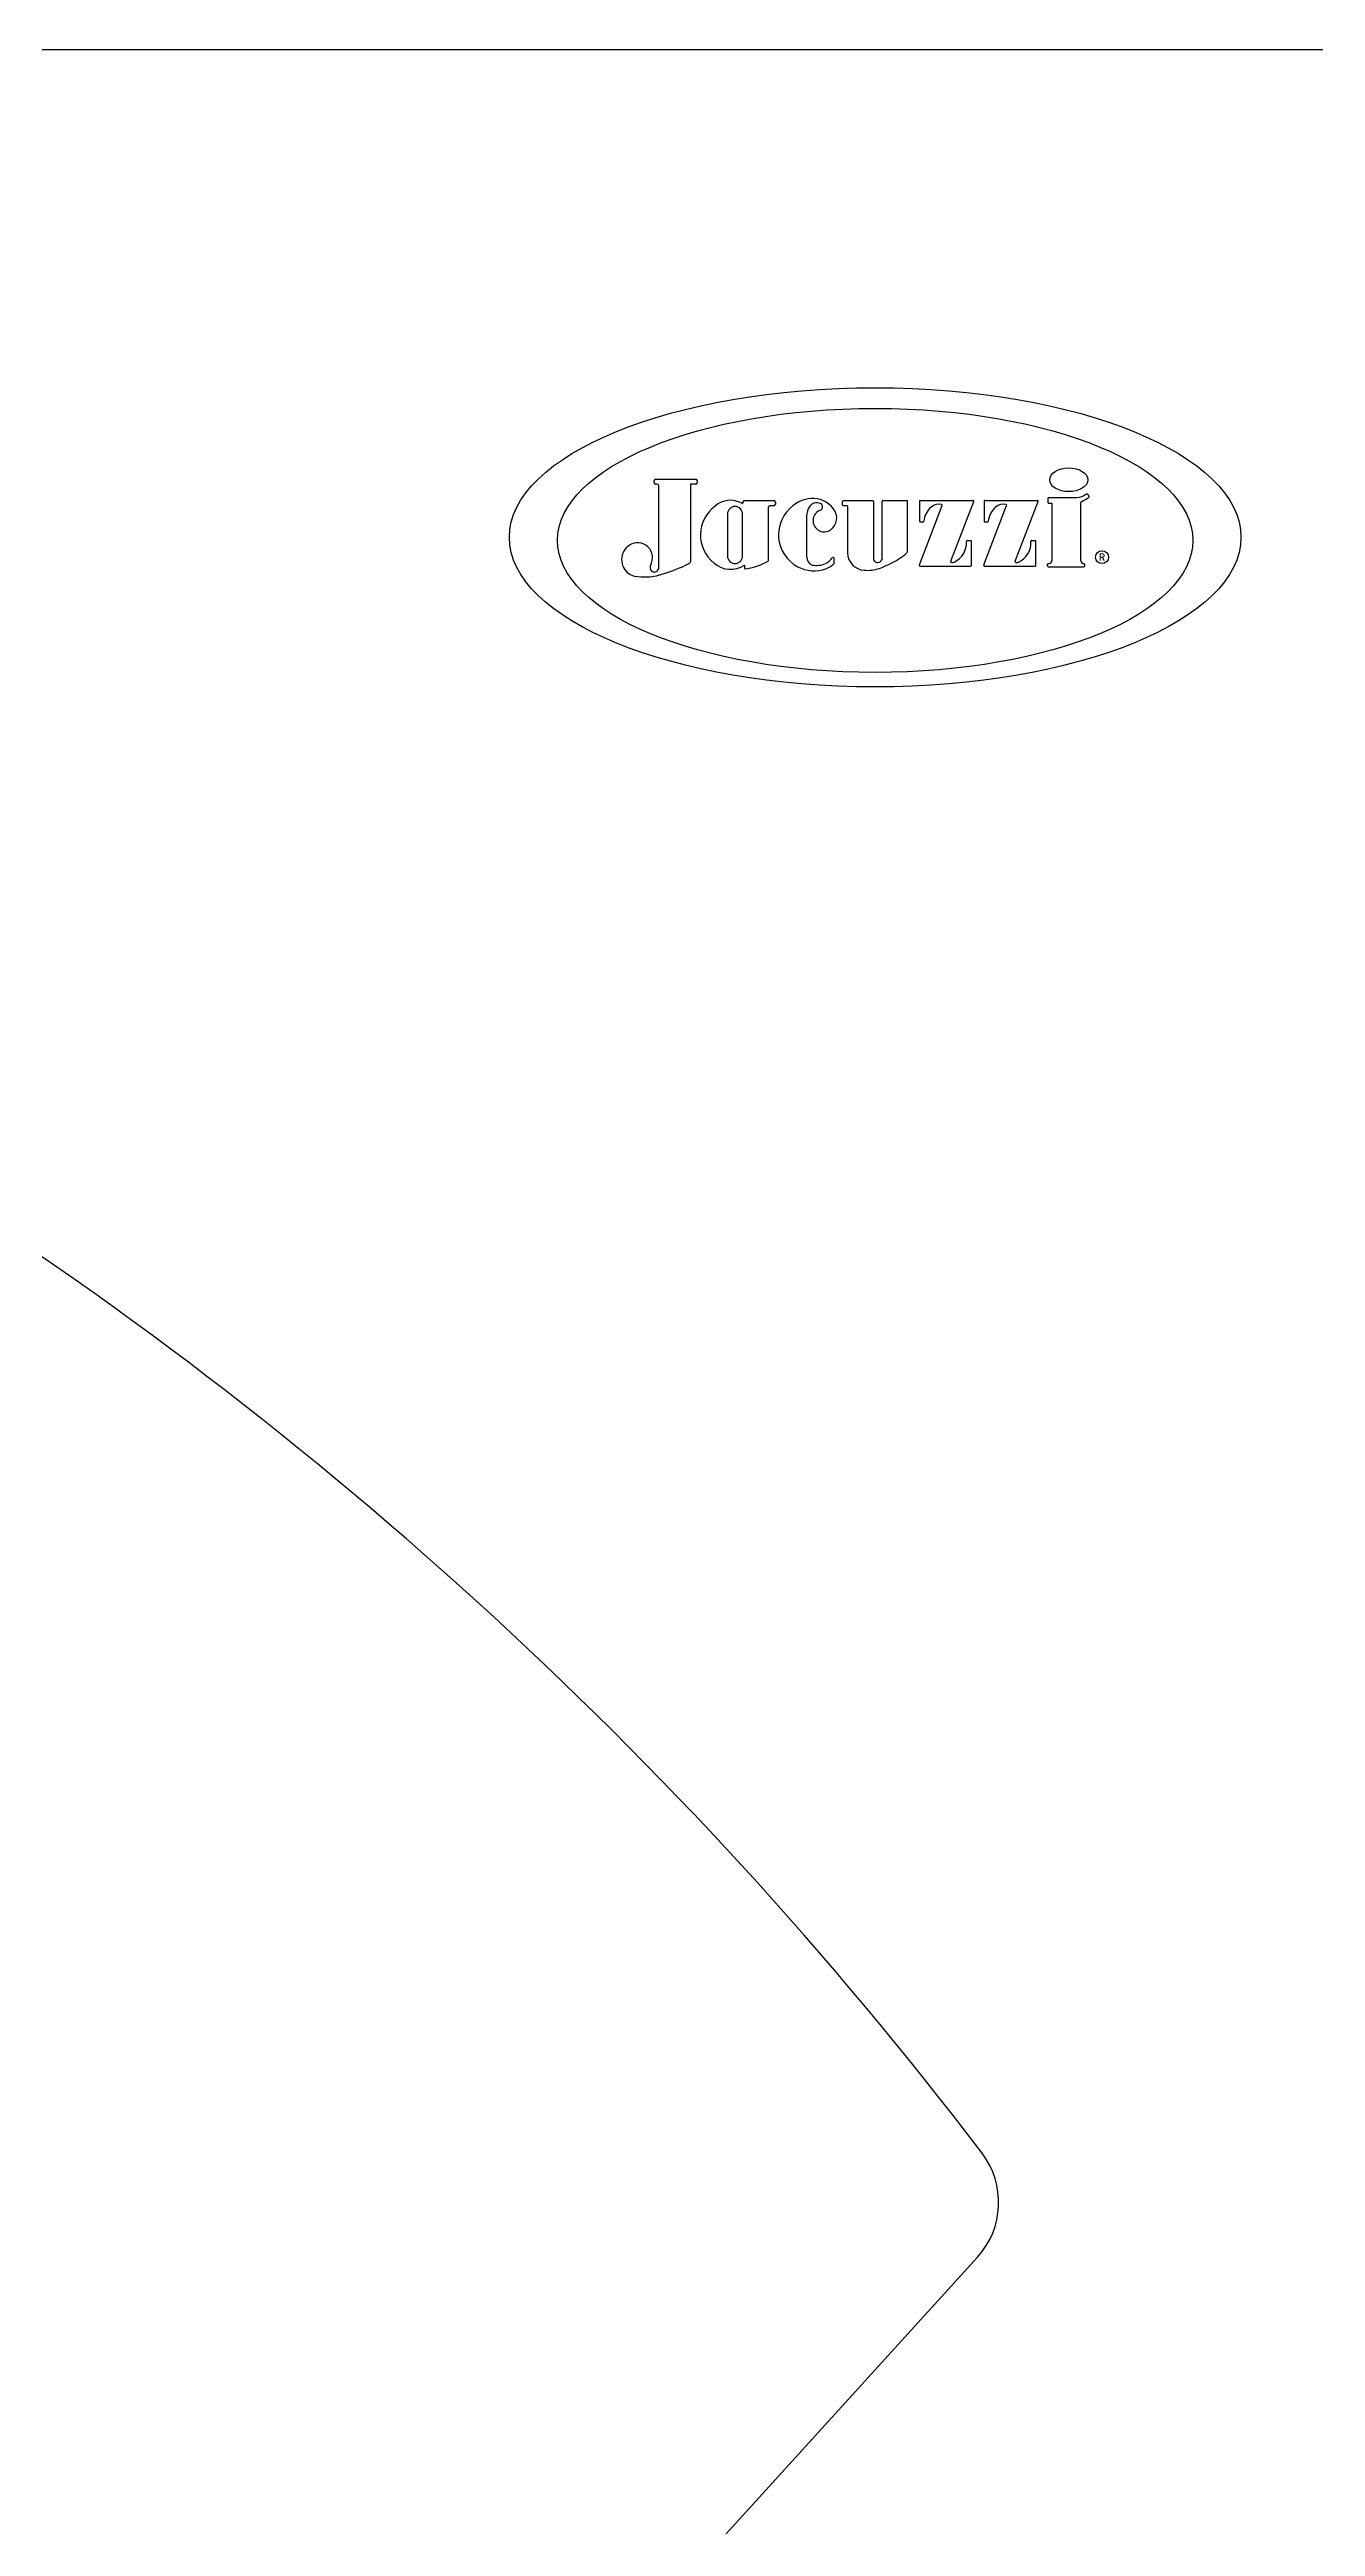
# Model space of a CAD drawing. Header units: millimetres. Extents: x -1272.73 to -1271.1, y 2202.79 to 2204.42.
# Drawn here: x -1271.4121 to -1271.2563, y 2204.1197 to 2204.4244 of the extents above; entities that cross this region are included whole.
import ezdxf
from ezdxf.enums import TextEntityAlignment as Align

# ---------------------------------------------------------------- set-up
doc = ezdxf.new("R2010")
doc.units = ezdxf.units.MM
doc.header["$LTSCALE"] = 10
doc.layers.add('jacuzzi', color=1, linetype='Continuous')
doc.styles.add('ROMANS', font='romans', dxfattribs={"height": 4})

msp = doc.modelspace()

# ---------------------------------------------------------------- linework, layer by layer
at = {"layer": 'jacuzzi'}
for p, q in [((-1271.337669937843, 2204.371149881914), (-1271.337669937843, 2204.371387857185)), ((-1271.337487239364, 2204.371570555663), (-1271.332554481709, 2204.371570555663)), ((-1271.332371783231, 2204.371387857185), (-1271.332371783231, 2204.371149881914)), ((-1271.337293407921, 2204.370967183435), (-1271.337487239364, 2204.370967183435)), ((-1271.337110709443, 2204.360609987371), (-1271.337110709443, 2204.370784484957)), ((-1271.332554481709, 2204.370967183435), (-1271.333189579792, 2204.370967183435)), ((-1271.333189579792, 2204.370967183435), (-1271.333189579792, 2204.361414501017)), ((-1271.326734687191, 2204.368689148805), (-1271.326734687191, 2204.36876253756)), ((-1271.326551988712, 2204.368945236039), (-1271.322929529052, 2204.368945236039)), ((-1271.323620606529, 2204.368135023279), (-1271.323620606529, 2204.361512734286)), ((-1271.322929529052, 2204.368317721758), (-1271.32343790805, 2204.368317721758)), ((-1271.322746830574, 2204.36876253756), (-1271.322746830574, 2204.368500420236)), ((-1271.314469293814, 2204.368432241692), (-1271.314469293814, 2204.368853886799)), ((-1271.314377944575, 2204.368945236039), (-1271.310760320089, 2204.368945236039)), ((-1271.314377944575, 2204.368340892453), (-1271.313957093039, 2204.368340892453)), ((-1271.3138657438, 2204.368249543213), (-1271.3138657438, 2204.362533393761)), ((-1271.309519062929, 2204.368945236039), (-1271.306565473234, 2204.368945236039)), ((-1271.305024233956, 2204.361047587966), (-1271.30221880442, 2204.368329218686)), ((-1271.304999325808, 2204.368885742488), (-1271.304999325808, 2204.366416924538)), ((-1271.304907976569, 2204.368977091726), (-1271.298408590403, 2204.368977091726)), ((-1271.301159556756, 2204.361491383538), (-1271.298323348842, 2204.368852901053)), ((-1271.297090510282, 2204.361047587966), (-1271.294285080745, 2204.368329218686)), ((-1271.297065602134, 2204.368885742488), (-1271.297065602134, 2204.366416924538)), ((-1271.296974252894, 2204.368977091726), (-1271.290474866729, 2204.368977091726)), ((-1271.293225833081, 2204.361491383538), (-1271.290389625168, 2204.368852901053)), ((-1271.318858328965, 2204.362005439812), (-1271.318858328965, 2204.367225786612)), ((-1271.304907976569, 2204.366325575298), (-1271.304571303428, 2204.366325575298)), ((-1271.296974252894, 2204.366325575298), (-1271.296637579753, 2204.366325575298)), ((-1271.315531719383, 2204.361232942128), (-1271.315531719383, 2204.361862568063)), ((-1271.299117073298, 2204.364048592592), (-1271.29870250213, 2204.364048592592)), ((-1271.298611152891, 2204.360928398866), (-1271.298611152891, 2204.363957243352)), ((-1271.291183349624, 2204.364048592592), (-1271.290768778455, 2204.364048592592)), ((-1271.290677429216, 2204.360928398866), (-1271.290677429216, 2204.363957243352)), ((-1271.326555482146, 2204.361021976347), (-1271.326555482146, 2204.36054858531)), ((-1271.304918046843, 2204.360892881167), (-1271.29870250213, 2204.360892881167)), ((-1271.296984323169, 2204.360892881167), (-1271.290768778455, 2204.360892881167)), ((-1271.289247383839, 2204.360909788398), (-1271.289247383839, 2204.361103671199)), ((-1271.289156034599, 2204.360818439159), (-1271.284766790187, 2204.360818439159)), ((-1271.284675440947, 2204.360909788398), (-1271.284675440947, 2204.361091664474))]:
    msp.add_line(p, q, dxfattribs=at)
at = {"layer": 'jacuzzi', "color": 3}
msp.add_lwpolyline([(-1271.210465454314, 2203.758437029673, -0.1989225588990253), (-1271.230969920685, 2203.708937614012), (-1272.015018103971, 2202.924950920328, -0.198902175900081), (-1272.0645136376, 2202.904450335988), (-1272.700465454596, 2202.904450336257, -0.414213562373095), (-1272.730465454596, 2202.934450336257), (-1272.730465454314, 2204.394440472303, -0.414213562373095), (-1272.700465454314, 2204.424440472304), (-1271.240465454314, 2204.424440472304, -0.4142135623730946), (-1271.210465454314, 2204.394440472303)], format="xyb", close=True, dxfattribs=at)
at = {"layer": 'jacuzzi'}
for points in [[(-1271.326788641536, 2204.362134392267), (-1271.326788641536, 2204.367302258381, 1.000000000000098), (-1271.328640424776, 2204.367302258381), (-1271.328640424776, 2204.362134392267, 0.999999999999902)], [(-1271.386891641952, 2204.072358297435, 0.4665450377678315), (-1271.371577893172, 2204.071748112866), (-1271.297867327712, 2204.152870278272, 0.3616214947864761), (-1271.297309954734, 2204.165650172598, 0.09158209554152467), (-1271.433065668924, 2204.289047512069, 0.3617235316810997), (-1271.44573695839, 2204.287273879347), (-1271.519490296893, 2204.206104640066, 0.4666505124649589), (-1271.517417232071, 2204.190917347399, -0.0879688770278368)]]:
    msp.add_lwpolyline(points, format="xyb", close=True, dxfattribs=at)
for points in [[(-1271.31066897085, 2204.368853886799), (-1271.31066897085, 2204.361705931821, 0.1354836439385169), (-1271.310643100664, 2204.361612210848, 0.5973092542928814), (-1271.309628535482, 2204.361657628469, 0.1127702397822963), (-1271.309610412168, 2204.361736961624), (-1271.309610412168, 2204.368853886799)], [(-1271.309934704176, 2204.36061919531, 0.06297410020895881), (-1271.306815826292, 2204.362268585572, 0.2578294972287946), (-1271.306474123995, 2204.362887186783), (-1271.306474123995, 2204.368853886799)], [(-1271.285630413281, 2204.369312080482), (-1271.289122597475, 2204.369312080482, 0.414213562373095), (-1271.289213946715, 2204.369220731242), (-1271.289213946715, 2204.368736509943, 0.4142135623730986), (-1271.289122597475, 2204.368645160705), (-1271.288819781074, 2204.368645160705, -0.4142135623730951), (-1271.288728431834, 2204.368553811464), (-1271.288728431834, 2204.361556161558)], [(-1271.285160955193, 2204.361547503795), (-1271.285160955193, 2204.368680432433, -0.3094083360235544), (-1271.285044414112, 2204.368850731973, 0.09070134790707648), (-1271.284162086593, 2204.369393442308, 0.3650174520151336), (-1271.284145841733, 2204.369510010685), (-1271.284250337556, 2204.369676125036, 0.4518071014289208), (-1271.28452101479, 2204.369719965573, -0.1780066821811962), (-1271.285689615998, 2204.369312080482)]]:
    msp.add_lwpolyline(points, format="xyb", dxfattribs=at)
msp.add_circle((-1271.282542248816, 2204.361993424144), 0.0007949479953325581, dxfattribs=at)
for centre, radius, start, end in [((-1271.337487239364, 2204.371387857185), 0.0001826984784570242, 90, 180), ((-1271.337487239364, 2204.371149881914), 0.0001826984784570177, 180, 270), ((-1271.332554481709, 2204.371387857185), 0.0001826984784570177, 0, 90), ((-1271.332554481709, 2204.371149881914), 0.0001826984784570242, 270, 0), ((-1271.337293407921, 2204.370784484957), 0.0001826984784570177, 0, 90), ((-1271.327555266095, 2204.364713354811), 0.004409420714584876, 126.303304932665, 231.4856399118225), ((-1271.328284557743, 2204.36619757216), 0.002796696561173184, 59.92306242497051, 132.2760927123972), ((-1271.32682603643, 2204.368689148805), 9.134923922849764e-05, 231.4553082805654, 0), ((-1271.326551988712, 2204.36876253756), 0.0001826984784570177, 90, 180), ((-1271.32343790805, 2204.368135023279), 0.0001826984784570171, 90, 180), ((-1271.322929529052, 2204.36876253756), 0.0001826984784570171, 0, 90), ((-1271.322929529052, 2204.368500420236), 0.0001826984784570171, 270, 0), ((-1271.317899682839, 2204.364763488296), 0.004459979427641795, 127.1313435244792, 242.2671173124714), ((-1271.3180880182, 2204.365221935029), 0.003982805674882073, 88.59961827633188, 128.952712493132), ((-1271.316891224223, 2204.36719187711), 0.001967396991592257, 150.4372877178978, 179.0124171253999), ((-1271.317630191455, 2204.367536957858), 0.001156173536514511, 97.11199125834425, 147.2426257180385), ((-1271.318128533549, 2204.366043901963), 0.003162654852993171, 29.52719523990861, 87.50186001947614), ((-1271.317665584003, 2204.3677146532), 0.0009755516791570132, 50.78098228328255, 96.34141268420284), ((-1271.317349521426, 2204.368179114435), 0.0004187296653082209, 289.0295258829111, 44.08726038763892), ((-1271.314377944575, 2204.368853886799), 9.134923922850854e-05, 90, 180), ((-1271.314377944575, 2204.368432241692), 9.134923922850854e-05, 180, 270), ((-1271.313957093039, 2204.368249543213), 9.134923922850854e-05, 0, 90), ((-1271.310760320089, 2204.368853886799), 9.134923922850854e-05, 0, 90), ((-1271.309519062929, 2204.368853886799), 9.134923922850854e-05, 90, 180), ((-1271.306565473234, 2204.368853886799), 9.134923922850854e-05, 0, 90), ((-1271.304907976569, 2204.368885742488), 9.134923922850854e-05, 90, 180), ((-1271.301923947326, 2204.366188049509), 0.002565882046704006, 130.1573304645617, 175.0588259829811), ((-1271.302573853039, 2204.366908478775), 0.00159648100680664, 80.33744697424314, 129.0048283580086), ((-1271.302324991532, 2204.368370129915), 0.0001137955693901992, 338.9295783995223, 80.33744697424314), ((-1271.298408590403, 2204.368885742488), 9.134923922850854e-05, 338.9295783995223, 90), ((-1271.296974252894, 2204.368885742488), 9.134923922850854e-05, 90, 180), ((-1271.293990223651, 2204.366188049509), 0.002565882046704006, 130.1573304645617, 175.0588259829811), ((-1271.294640129365, 2204.366908478775), 0.00159648100680664, 80.33744697424314, 129.0048283580086), ((-1271.294391267858, 2204.368370129915), 0.0001137955693901992, 338.9295783995223, 80.33744697424314), ((-1271.290474866729, 2204.368885742488), 9.134923922850854e-05, 338.9295783995223, 90), ((-1271.316734240996, 2204.366487875576), 0.001381030259127008, 110.2833129721354, 290.7342983841288), ((-1271.316982743368, 2204.366822442698), 0.001785547021311156, 294.3935766283682, 25.90717904564377), ((-1271.304907976569, 2204.366416924538), 9.134923922850854e-05, 180, 270), ((-1271.304571303428, 2204.366416924538), 9.134923922850854e-05, 270, 355.058825982981), ((-1271.296974252894, 2204.366416924538), 9.134923922850854e-05, 180, 270), ((-1271.296637579753, 2204.366416924538), 9.134923922850854e-05, 270, 355.058825982981), ((-1271.339560490945, 2204.361690883326), 0.002113317943750848, 122.9803058266366, 234.8088523672076), ((-1271.339700555578, 2204.36192193266), 0.001843274724750123, 329.388189158216, 123.2376042183392), ((-1271.317936137973, 2204.361909398161), 0.0009271786373613268, 174.0543608019995, 252.5388805241832), ((-1271.317534036761, 2204.363191893123), 0.002195667515888022, 295.2703570501399, 324.858395965277), ((-1271.315645514952, 2204.361862568063), 0.0001137955693901992, 0, 144.858395965277), ((-1271.31172236412, 2204.362533393761), 0.002143379679666944, 180, 267.9232434387969), ((-1271.301844421332, 2204.36375473618), 0.002619489854102952, 294.8275345761694, 3.777213627952453), ((-1271.299117073298, 2204.363934797022), 0.0001137955693901992, 90, 183.7772136279524), ((-1271.29870250213, 2204.363957243352), 9.134923922850854e-05, 0, 90), ((-1271.293910697658, 2204.36375473618), 0.002619489854102952, 294.8275345761694, 3.777213627952453), ((-1271.291183349624, 2204.363934797022), 0.0001137955693901992, 90, 183.7772136279524), ((-1271.290768778455, 2204.363957243352), 9.134923922850854e-05, 0, 90), ((-1271.339729111662, 2204.361451769797), 0.001820729110243188, 234.8088523672076, 260.1754031182725), ((-1271.33885926924, 2204.366474762927), 0.00691848212727742, 260.1754031182725, 285.4183320610284), ((-1271.337722418265, 2204.36075151506), 0.0004551822775607969, 149.388189158216, 195.7751636781024), ((-1271.337521451421, 2204.360808288867), 0.000664014597325138, 195.7751636781024, 246.1282521292618), ((-1271.337605963923, 2204.360617321396), 0.0004551822775607969, 246.1282521292618, 297.2029294567852), ((-1271.337674749924, 2204.360751147647), 0.0006056514743020795, 297.2029294567852, 316.5289303858352), ((-1271.337670986984, 2204.360697280866), 0.0005670371031903835, 320.2199418539154, 351.1442863485212), ((-1271.342486519714, 2204.379436875452), 0.0203785133268435, 285.5604312022102, 296.844447300979), ((-1271.33337227827, 2204.361414501017), 0.0001826984784570565, 298.8231538572966, 0), ((-1271.328273427475, 2204.363546960633), 0.003053994400367732, 228.3998639982847, 304.2305336478342), ((-1271.327375629835, 2204.367994084597), 0.007490534151092537, 276.2859872078209, 300.0862084968831), ((-1271.317948731816, 2204.364576506468), 0.004271874349799852, 241.6823638092895, 289.3432640434203), ((-1271.317687675174, 2204.363631583712), 0.002659315105539234, 258.5771954996098, 294.2196671127742), ((-1271.318509216888, 2204.364781535754), 0.004673762400697447, 295.0030799181787, 308.9089468902363), ((-1271.315645514952, 2204.361232942128), 0.0001137955693902009, 309.1311632692893, 0), ((-1271.311365093827, 2204.364581375661), 0.004212468122873367, 264.0735751918995, 289.8501266554852), ((-1271.304918046843, 2204.361006676736), 0.0001137955693901992, 158.9295783995223, 270), ((-1271.301053369643, 2204.361450472309), 0.0001137955693901992, 158.9295783995223, 274.0743202722033), ((-1271.301218231301, 2204.363764956599), 0.002434144011810507, 274.0743202722033, 281.2218050332963), ((-1271.29870250213, 2204.360984230406), 9.134923922850854e-05, 270, 0), ((-1271.296984323169, 2204.361006676736), 0.0001137955693901992, 158.9295783995223, 270), ((-1271.293119645968, 2204.361450472309), 0.0001137955693901992, 158.9295783995223, 274.0743202722033), ((-1271.293284507626, 2204.363764956599), 0.002434144011810507, 274.0743202722033, 281.2218050332963), ((-1271.290768778455, 2204.360984230406), 9.134923922850854e-05, 270, 0), ((-1271.289156034599, 2204.361103671199), 9.134923922850854e-05, 82.17236710219402, 180), ((-1271.289156034599, 2204.360909788398), 9.134923922850854e-05, 180, 270), ((-1271.289093828791, 2204.361556161558), 0.0003653969569140342, 262.172367102194, 0), ((-1271.284795558237, 2204.361547503795), 0.0003653969569140342, 180, 273.6111512530097), ((-1271.284766790187, 2204.361091664474), 9.134923922850854e-05, 0, 93.6111512530096), ((-1271.284766790187, 2204.360909788398), 9.134923922850854e-05, 270, 0)]:
    msp.add_arc(centre, radius, start, end, dxfattribs=at)
for centre, major_axis, ratio in [((-1271.310465454314, 2204.364440472305), (-0.04501868630341373, 8.269525393184534e-18), 0.4087758624858927), ((-1271.310465454314, 2204.364059850474), (-0.0391100190879985, 9.578875574655485e-18), 0.4152232476980266), ((-1271.286636610799, 2204.371514630635), (-0.002351054240336279, 5.7582319217937e-19), 0.6218033982988019)]:
    msp.add_ellipse(centre, major_axis=major_axis, ratio=ratio, dxfattribs=at)

# ---------------------------------------------------------------- texts
at = {"layer": 'jacuzzi', "style": 'ROMANS'}
msp.add_text('R', height=0.0007965689857313946, dxfattribs=at).set_placement((-1271.282542248816, 2204.361993424144), align=Align.MIDDLE_CENTER)

doc.saveas('drawing.dxf')
